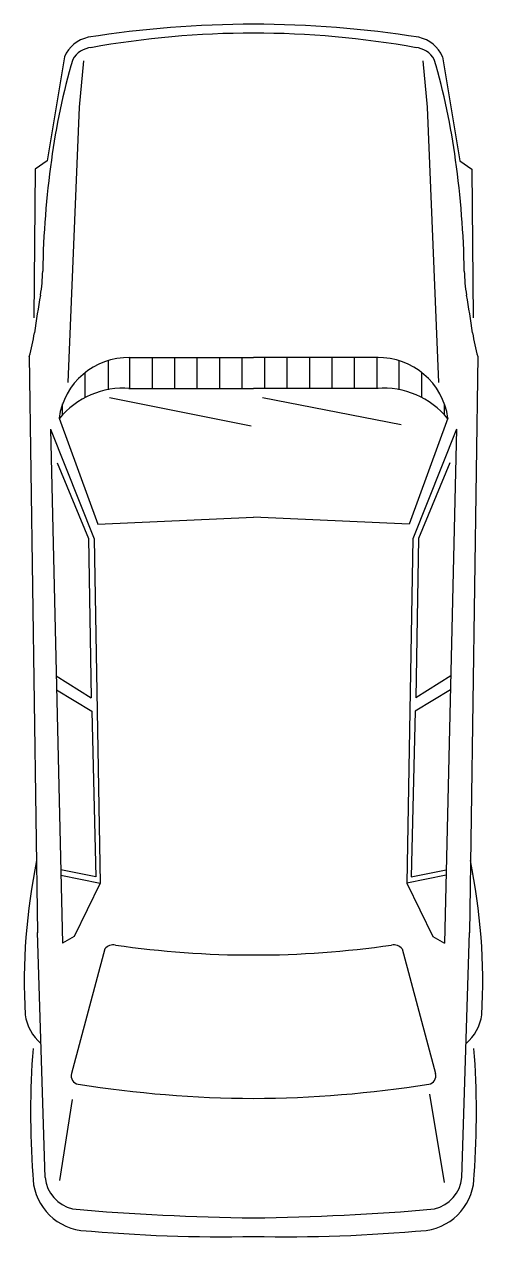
# Model space of a CAD drawing. Extents: x -817 to 817, y -1 to 4321.
import ezdxf

# ---------------------------------------------------------------- set-up
doc = ezdxf.new("R2010")
doc.units = 0
doc.header["$LTSCALE"] = 0.5
doc.layers.get('0').update_dxf_attribs({"linetype": 'CONTINUOUS'})

msp = doc.modelspace()

# ---------------------------------------------------------------- linework, layer by layer
at = {"color": 0}
for p, q in [((-673.6, 4205.7), (-734.6, 3833.9)), ((673.6, 4205.7), (734.6, 3833.9)), ((-620.3, 4025.7), (-604, 4190.7)), ((620.3, 4025.7), (604, 4190.7)), ((-660, 3044.1), (-620.3, 4025.7)), ((660, 3044.1), (620.3, 4025.7)), ((-777.3, 3804.2), (-783, 3274.3)), ((-734.6, 3833.9), (-777.3, 3804.2)), ((734.6, 3833.9), (777.3, 3804.2)), ((777.3, 3804.2), (783, 3274.3)), ((-798.8, 3138), (-768.9, 1081.9)), ((-518.1, 3122.2), (-518.1, 3018.6)), ((-443.9, 3132.9), (0, 3132.9)), ((-440.1, 3022.9), (-440.1, 3132.9)), ((-360.1, 3022.9), (-360.1, 3132.9)), ((-280.1, 3022.9), (-280.1, 3132.9)), ((-200.1, 3022.9), (-200.1, 3132.9)), ((-120.1, 3022.9), (-120.1, 3132.9)), ((-40.1, 3022.9), (-40.1, 3132.9)), ((443.9, 3132.9), (0, 3132.9)), ((40.1, 3022.9), (40.1, 3132.9)), ((120.1, 3022.9), (120.1, 3132.9)), ((200.1, 3022.9), (200.1, 3132.9)), ((280.1, 3022.9), (280.1, 3132.9)), ((360.1, 3022.9), (360.1, 3132.9)), ((440.1, 3022.9), (440.1, 3132.9)), ((518.1, 3122.2), (518.1, 3018.6)), ((798.8, 3138), (768.9, 1081.9)), ((-600.1, 2990.4), (-600.1, 3079)), ((600.1, 2990.4), (600.1, 3079)), ((-513.1, 2990.6), (-7.9, 2890.2)), ((-443.9, 3022.9), (0, 3022.9)), ((443.9, 3022.9), (0, 3022.9)), ((32.3, 2990.6), (526.1, 2895)), ((-680.1, 2928.5), (-680.1, 2968.1)), ((680.1, 2928.5), (680.1, 2968.1)), ((-692.7, 2917.5), (-554.4, 2539.7)), ((692.7, 2917.5), (554.4, 2539.7)), ((-723.6, 2877.9), (-567.7, 2487.1)), ((-723.6, 2877.9), (-680.4, 1045.4)), ((723.6, 2877.9), (567.7, 2487.1)), ((723.6, 2877.9), (680.4, 1045.4)), ((-699.7, 2758.3), (-588.3, 2487.5)), ((699.7, 2758.3), (588.3, 2487.5)), ((-554.4, 2539.7), (0, 2564.3)), ((554.4, 2539.7), (0, 2564.3)), ((-588.3, 2487.5), (-578.7, 1919.5)), ((-567.7, 2487.1), (-545.8, 1259.9)), ((567.7, 2487.1), (545.8, 1259.9)), ((588.3, 2487.5), (578.7, 1919.5)), ((-702.9, 1998.6), (-578.7, 1919.5)), ((702.9, 1998.6), (578.7, 1919.5)), ((-701.7, 1948.8), (-576.3, 1873.1)), ((701.7, 1948.8), (576.3, 1873.1)), ((-576.3, 1873.1), (-561.6, 1282)), ((576.3, 1873.1), (561.6, 1282)), ((-561.6, 1282), (-686.6, 1306.5)), ((561.6, 1282), (686.6, 1306.5)), ((-686.4, 1287.7), (-545.8, 1259.9)), ((-545.8, 1259.9), (-639, 1069)), ((686.4, 1287.7), (545.8, 1259.9)), ((545.8, 1259.9), (639, 1069)), ((-742.7, 209.7), (-768.9, 1083.7)), ((742.7, 209.7), (768.9, 1083.7)), ((-639, 1069), (-680.4, 1045.4)), ((639, 1069), (680.4, 1045.4)), ((-529.1, 1024.8), (-648.8, 580.6)), ((529.1, 1024.8), (648.8, 580.6)), ((-645.9, 488.2), (-690.9, 199)), ((627.3, 507.5), (678.7, 192.6))]:
    msp.add_line(p, q, dxfattribs=at)
for centre, radius, start, end in [((-0.9, 566.1), 3755.1, 89.9862, 99.007), ((-0.3, 1035.7), 3253.9, 89.9939, 100.2619), ((0.9, 566.1), 3755.1, 90.0132, 90.0135), ((0.9, 566.1), 3755.1, 80.993, 90.0138), ((-0.9, 566.1), 3755.1, 89.9865, 89.9868), ((0.3, 1035.7), 3253.9, 79.7381, 90.0061), ((-563.4, 4157.3), 120.3, 102.1664, 156.2931), ((-571.8, 4155.7), 82.5, 93.8952, 151.2638), ((571.8, 4155.7), 82.5, 28.7362, 86.1048), ((563.4, 4157.3), 120.3, 23.7069, 77.8336), ((1716.2, 3508.3), 2458.3, 163.7698, 172.3156), ((-1716.2, 3508.3), 2458.3, 7.6844, 16.2302), ((2467.5, 3389.1), 3218.8, 172.0014, 179.0648), ((-2467.5, 3389.1), 3218.8, 0.9352, 7.9986), ((-1300.7, 3450.6), 549.9, 350.0918, 359.0648), ((1300.7, 3450.6), 549.9, 180.9352, 189.9082), ((3474.7, 2616.5), 4297.8, 170.0918, 171.9084), ((-3474.7, 2616.5), 4297.8, 8.0916, 9.9082), ((-1337.1, 3300.6), 562.4, 343.0336, 351.9084), ((1337.1, 3300.6), 562.4, 188.0916, 196.9664), ((-444.8, 2882.6), 250.3, 88.9137, 171.9911), ((444.8, 2882.6), 250.3, 8.0089, 91.0863), ((-464.5, 2732.6), 291.3, 85.2025, 141.2635), ((464.5, 2732.6), 291.3, 38.7365, 94.7975), ((1354.6, 906.1), 2171.2, 168.4562, 183.0584), ((-1354.6, 906.1), 2171.2, 356.9416, 11.5438), ((-499.6, 1003.4), 36.4, 77.7472, 143.9852), ((-5.6, 4344.7), 3341.3, 261.6318, 270.0962), ((5.6, 4344.7), 3341.3, 269.9038, 278.3682), ((499.6, 1003.4), 36.4, 36.0148, 102.2528), ((-652.3, 812.9), 162.8, 188.0065, 229.9312), ((652.3, 812.9), 162.8, 310.0688, 351.9935), ((2269.2, 440.8), 3063.2, 175.7139, 184.12), ((-2269.2, 440.8), 3063.2, 355.88, 4.2861), ((-618.5, 573.3), 31.2, 166.3085, 259.4049), ((618.5, 573.3), 31.2, 280.5951, 13.6915), ((22.3, 4655.5), 4163.4, 261.0665, 269.6936), ((-22.3, 4655.5), 4163.4, 270.3064, 278.9335), ((-587.6, 218.2), 198.5, 179.2443, 261.958), ((587.6, 218.2), 198.5, 278.042, 0.7557), ((-613, 224.8), 130.6, 186.6086, 256.1055), ((613, 224.8), 130.6, 283.8945, 353.3914), ((111, 8814.1), 8748.8, 265.04735, 269.27319), ((-111, 8814.1), 8748.8, 270.72681, 274.95265), ((-108.3, 5688.6), 5689.6, 264.8861, 271.0903), ((108.3, 5688.6), 5689.6, 268.9097, 275.1139)]:
    msp.add_arc(centre, radius, start, end, dxfattribs=at)

doc.saveas('drawing.dxf')
